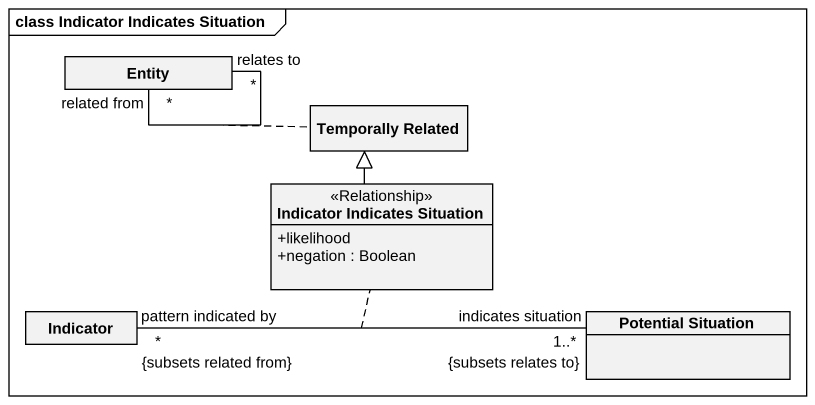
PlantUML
@startuml
mainframe class Indicator Indicates Situation
hide circle
hide empty members
skinparam classAttributeIconSize 0
class "Entity" as Entity_
class "Temporally Related" as Temporally_Related
class "Indicator Indicates Situation" as Indicator_Indicates <<Relationship>> {
  +likelihood
  +negation : Boolean
}
class Indicator
class "Potential Situation" as Potential_Situation
Entity_ "related from\n*" -- "relates to\n*" Entity_
(Entity_, Entity_) .. Temporally_Related
Indicator_Indicates -up-|> Temporally_Related
Indicator "pattern indicated by\n*\n{subsets related from}" -right- "indicates situation\n1..*\n{subsets relates to}" Potential_Situation
(Indicator, Potential_Situation) .. Indicator_Indicates
@enduml
